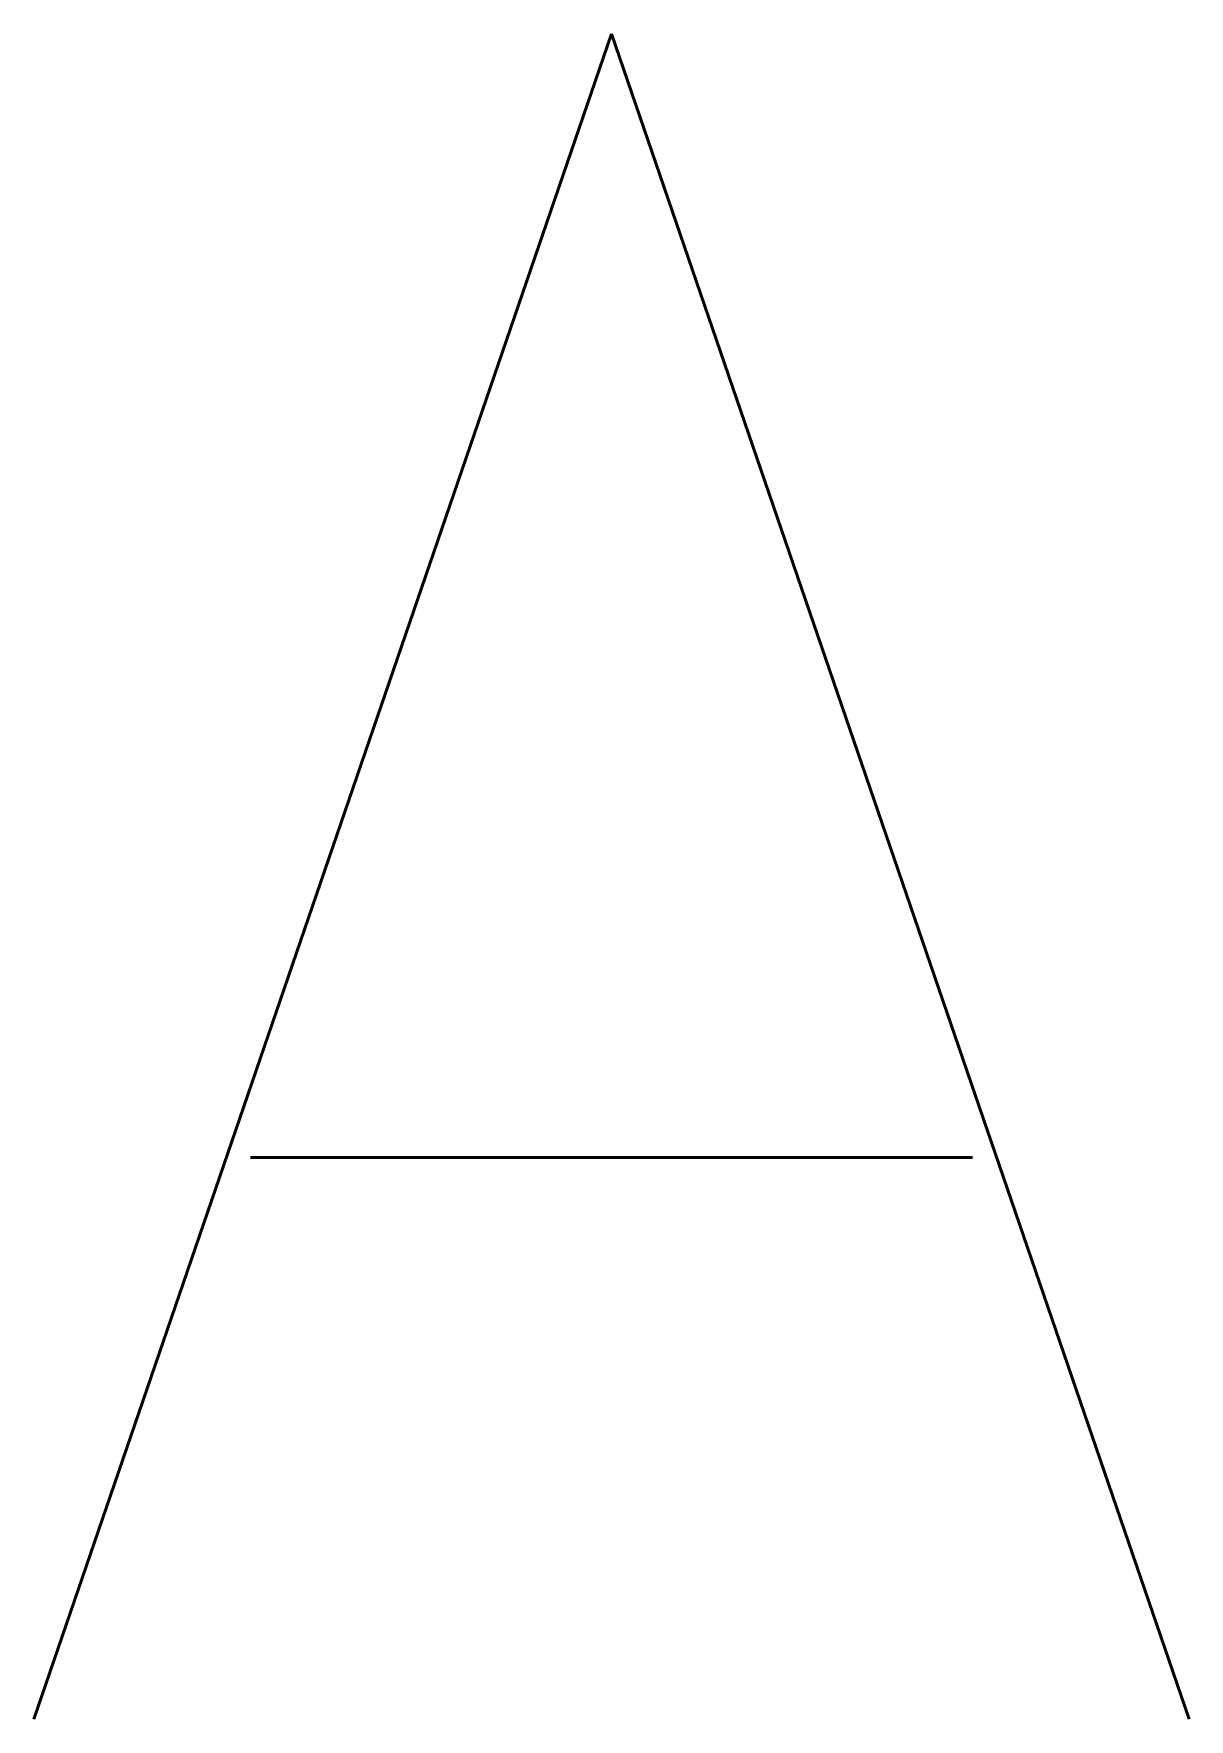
# Model space of a CAD drawing. Extents: x 2077.3639 to 2077.4282, y 1941.0183 to 1941.1121.
import ezdxf
from ezdxf.enums import TextEntityAlignment as Align

# ---------------------------------------------------------------- set-up
doc = ezdxf.new("R2010")
doc.units = 0
doc.header["$LTSCALE"] = 192
doc.header["$MEASUREMENT"] = 0
doc.layers.get('0').update_dxf_attribs({"linetype": 'CONTINUOUS'})
doc.styles.add('ROMANS', font='romans.shx', dxfattribs={"height": 18})

msp = doc.modelspace()

# ---------------------------------------------------------------- texts
at = {"color": 1, "style": 'ROMANS'}
msp.add_text('A', height=0.09375, dxfattribs=at).set_placement((2077.396045, 1941.065218), align=Align.MIDDLE)

doc.saveas('drawing.dxf')
